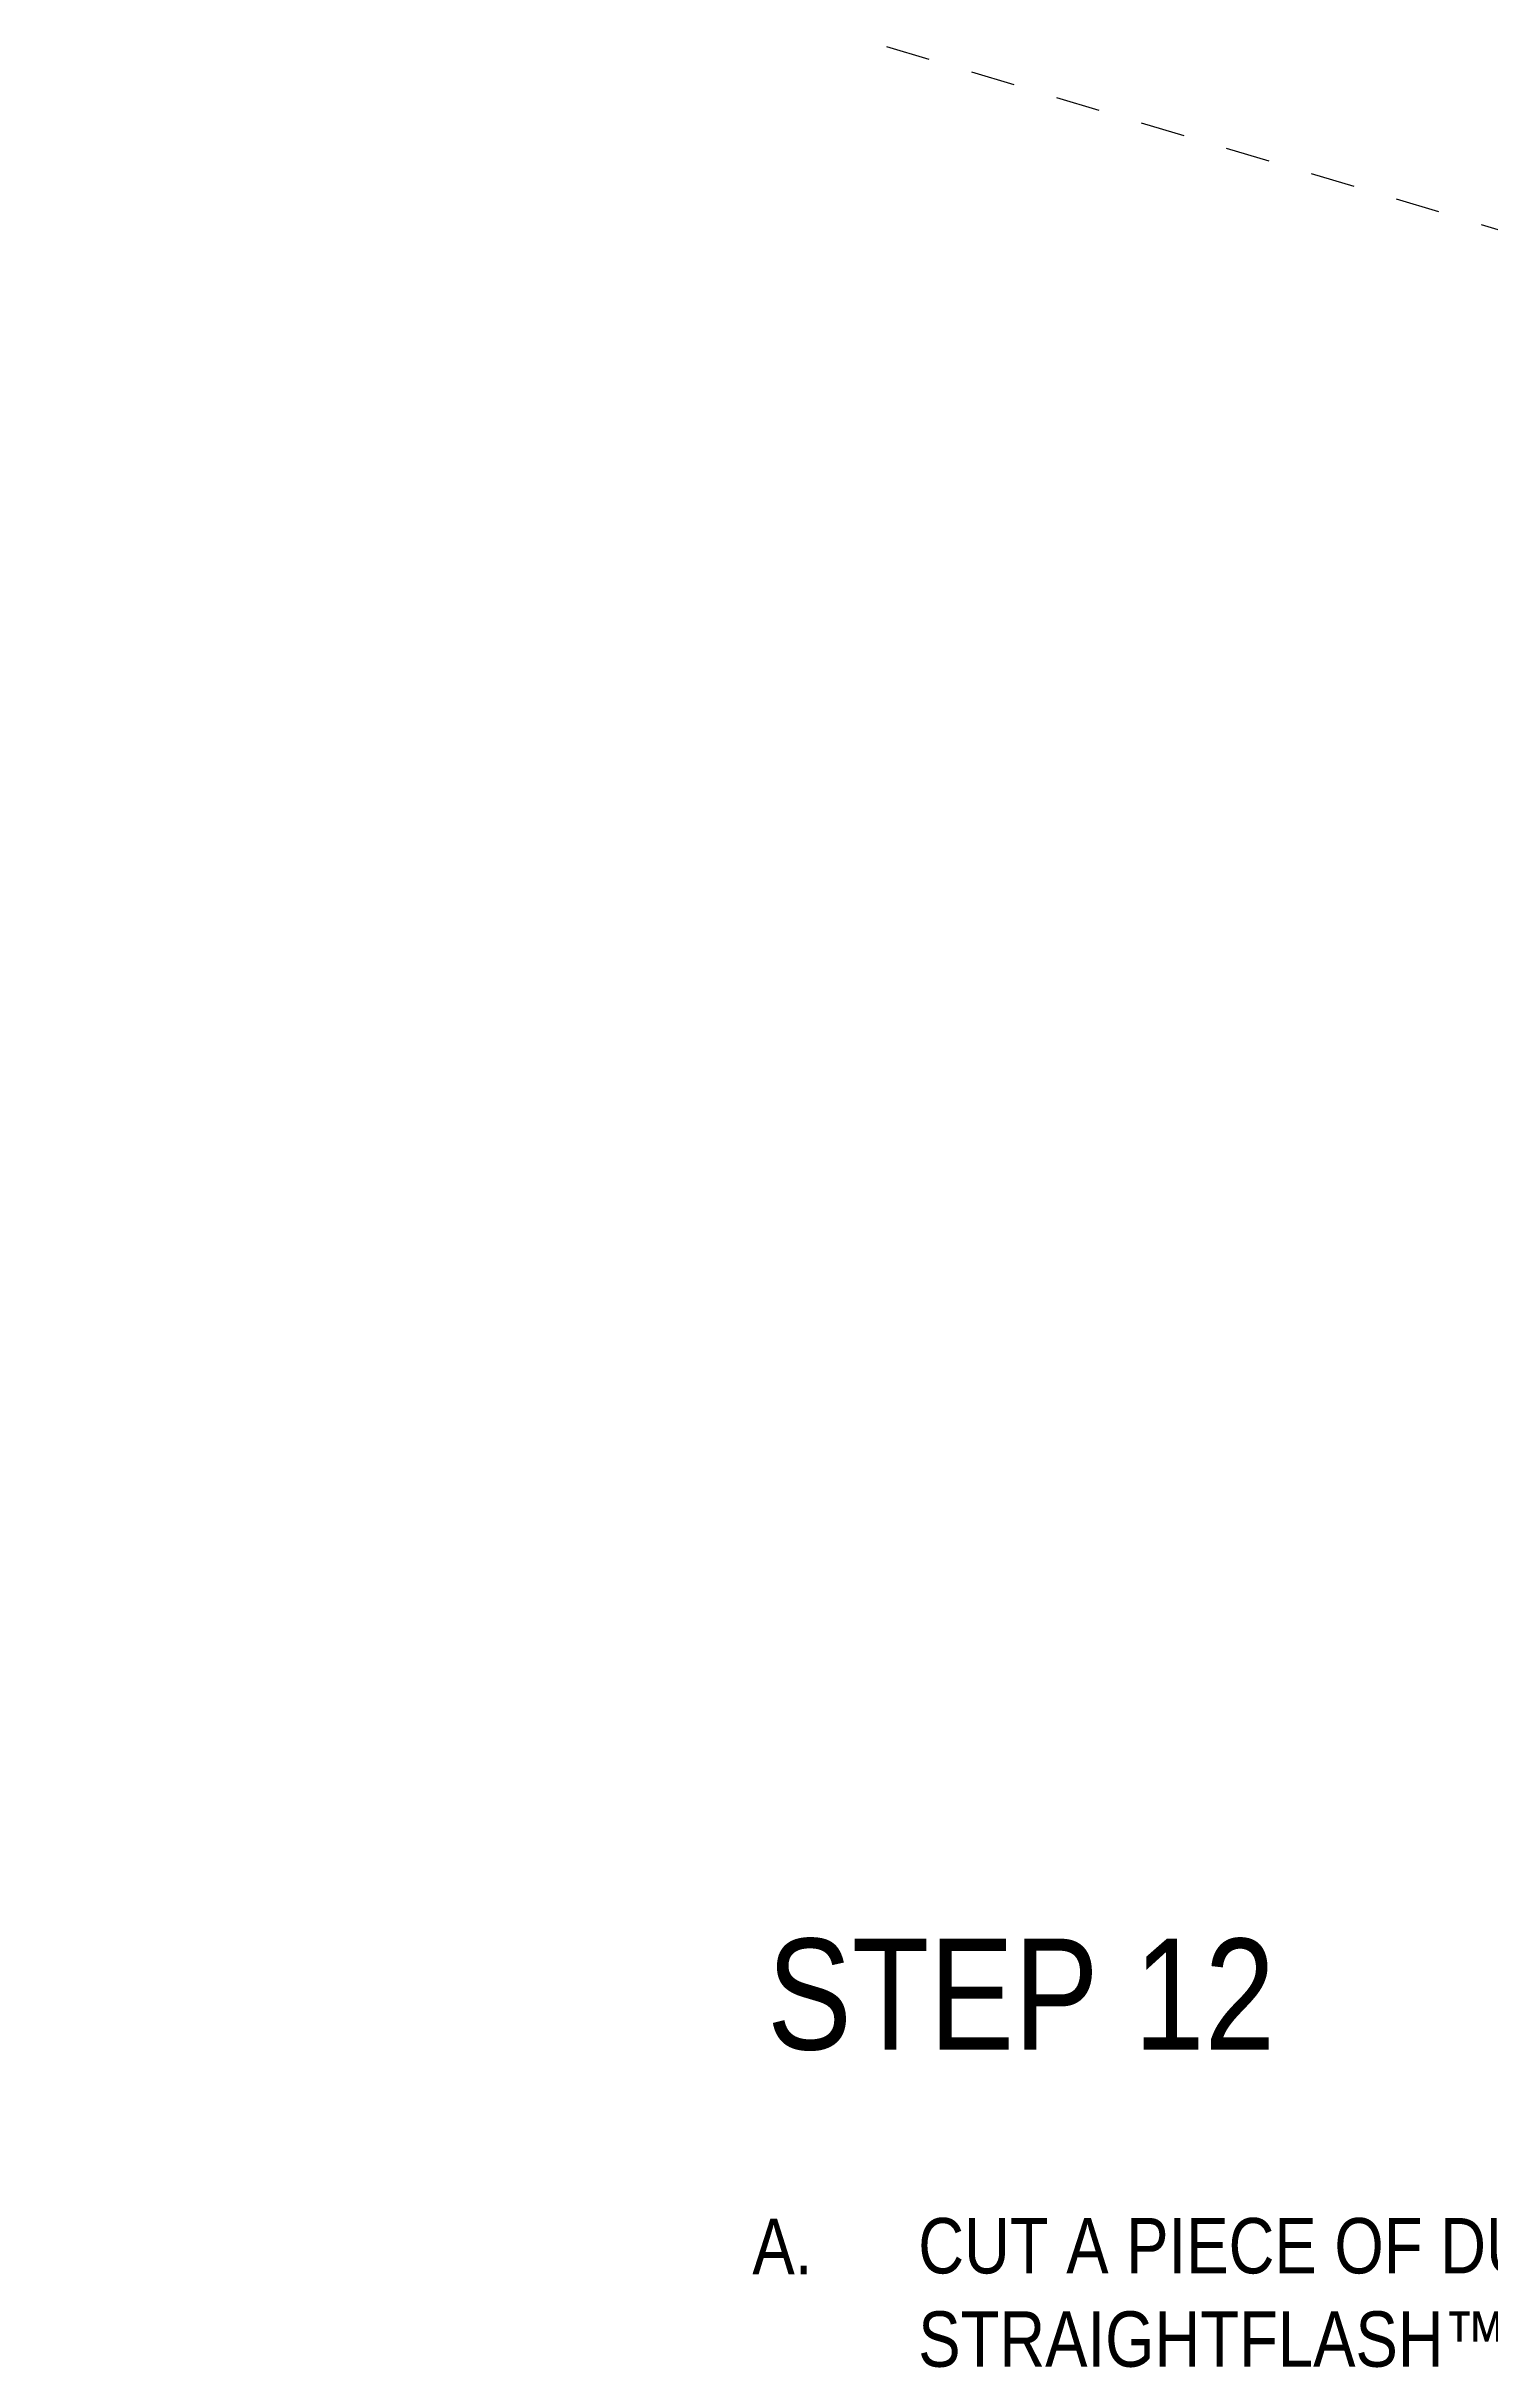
# Model space of a CAD drawing. Extents: x -1392 to 5791, y -3809 to 1722.
# Drawn here: x 596.6 to 889.8, y -3072.4 to -2602.3 of the extents above; entities that cross this region are included whole.
import ezdxf

# ---------------------------------------------------------------- set-up
doc = ezdxf.new("R2010")
doc.units = 0
doc.header["$MEASUREMENT"] = 0
doc.linetypes.add('AI-Linetype-18', pattern=[18, 9, -9])
for name, color, linetype, lineweight in [('.ATI-TEXT', 7, 'Continuous', 0), ('G-ANNO-TTLB', 7, 'Continuous', 0), ('TYVEK', 7, 'Continuous', 0)]:
    doc.layers.add(name, color=color, linetype=linetype, lineweight=lineweight)

# ---------------------------------------------------------------- blocks, each defined once
blk = doc.blocks.new('Block_57')
at = {"layer": '.ATI-TEXT', "char_height": 0.2, "attachment_point": 7}
for s, insert in [('\\C18;\\c0;\\FArial Narrow|b0|i0|c1;\\H11.249999;\\W1.000000;A.', (739.94, -3054.62)), ('\\C18;\\c0;\\FArial Narrow|b0|i0|c1;\\H11.249999;\\W1.000000;CUT A PIECE OF DUPONT™ FLASHING TAPE OR DUPONT™', (773.61, -3054.62)), ('\\C18;\\c0;\\FArial Narrow|b0|i0|c1;\\H11.249999;\\W1.000000;STRAIGHTFLASH™ THE LENGTH OF THE OUTER JAMB.', (773.61, -3073.57)), ('\\C18;\\c0;\\FArial Narrow|b0|i0|c1;\\H11.249999;\\W1.000000;B.', (739.92, -3093.45)), ('\\C18;\\c0;\\FArial Narrow|b0|i0|c1;\\H11.249999;\\W1.000000;FOLD LENGTHWISE TO CREATE A SHARP CREASE IN THE', (773.61, -3093.45)), ('\\C18;\\c0;\\FArial Narrow|b0|i0|c1;\\H11.249999;\\W1.000000;RELEASE PAPER ALIGNED WITH THE INTERSECTION OF ', (773.61, -3112.4)), ('\\C18;\\c0;\\FArial Narrow|b0|i0|c1;\\H11.249999;\\W1.000000;THE FACE OF THE STUD FRAMING AND THE JAMB WALL', (773.61, -3131.35)), ('\\C18;\\c0;\\FArial Narrow|b0|i0|c1;\\H11.249999;\\W1.000000;OF THE RECESS.', (773.61, -3150.24)), ('\\C18;\\c0;\\FArial Narrow|b0|i0|c1;\\H11.249999;\\W1.000000;C.', (739.92, -3169.16)), ('\\C18;\\c0;\\FArial Narrow|b0|i0|c1;\\H11.249999;\\W1.000000;REMOVE THE FIRST PIECE OF RELEASE PAPER TO', (773.61, -3169.16)), ('\\C18;\\c0;\\FArial Narrow|b0|i0|c1;\\H11.249999;\\W1.000000;EXPOSE THE BUTYL THAT WILL BE INSTALLED ONTO', (773.61, -3188.1)), ('\\C18;\\c0;\\FArial Narrow|b0|i0|c1;\\H11.249999;\\W1.000000;THE WINDOW FLANGE BY TEARING ALONG THE CREASE.', (773.61, -3207.05)), ('\\C18;\\c0;\\FArial Narrow Bold|b1|i0|c1;\\H11.249999;\\W1.000000;DO NOT CUT\\FArial Narrow|b0|i0|c1; RELEASE PAPER WITH SHARP OBJECT AS', (773.61, -3226.94)), ('\\C18;\\c0;\\FArial Narrow|b0|i0|c1;\\H11.249999;\\W1.000000;THIS COULD RESULT IN DAMAGE TO THE BUTYL AND', (773.61, -3245.89)), ('\\C18;\\c0;\\FArial Narrow|b0|i0|c1;\\H11.249999;\\W1.000000;COMPROMISE THE PROTECTION PROVIDED BY THE ', (773.7, -3264.84)), ('\\C18;\\c0;\\FArial Narrow|b0|i0|c1;\\H11.249999;\\W1.000000;DUPONT™ FLASHING TAPE/STRAIGHTFLASH™. ', (773.7, -3283.79)), ('\\C18;\\c0;\\FArial Narrow|b0|i0|c1;\\H11.249999;\\W1.000000;D.', (739.92, -3304.61)), ('\\C18;\\c0;\\FArial Narrow|b0|i0|c1;\\H11.249999;\\W1.000000;STARTING AT THE TOP CORNER OF WINDOW, ADHERE', (774.11, -3304.61)), ('\\C18;\\c0;\\FArial Narrow|b0|i0|c1;\\H11.249999;\\W1.000000;EXPOSED BUTYL ADHESIVE ONTO WINDOW FLANGE.', (774.69, -3323.56)), ('\\C18;\\c0;\\FArial Narrow|b0|i0|c1;\\H11.249999;\\W1.000000;E.', (739.92, -3343.55)), ('\\C18;\\c0;\\FArial Narrow|b0|i0|c1;\\H11.249999;\\W1.000000;ONCE BUTYL IS ADHERED TO THE WINDOW FLANGE,', (774.04, -3343.55)), ('\\C18;\\c0;\\FArial Narrow|b0|i0|c1;\\H11.249999;\\W1.000000;REMOVE THE REMAINING RELEASE PAPER.', (773.61, -3362.5)), ('\\C18;\\c0;\\FArial Narrow|b0|i0|c1;\\H11.249999;\\W1.000000;F.', (739.92, -3383.68)), ('\\C18;\\c0;\\FArial Narrow|b0|i0|c1;\\H11.249999;\\W1.000000;REPEAT STEPS A THROUGH E FOR OPPOSITE JAMB.', (773.7, -3383.68))]:
    blk.add_mtext(s, dxfattribs=dict(at, insert=insert))

msp = doc.modelspace()

# ---------------------------------------------------------------- hatches: boundary and pattern name
at = {"layer": 'G-ANNO-TTLB', "true_color": 0xff00ff, "transparency": 33554687}
h = msp.add_hatch(color=6, dxfattribs=at)
edge = h.paths.add_edge_path()
edge.add_spline(control_points=[(1773.02, -3692.6), (1773.02, -3692.6), (-1156.5, -3692.6), (-1156.5, -3692.6), (-1156.5, -3692.6), (-1156.5, -1235.6), (-1156.5, -1235.6), (-1156.5, -1235.6), (1773.02, -1235.6), (1773.02, -1235.6), (1773.02, -1235.6), (1773.02, -3692.6), (1773.02, -3692.6)], knot_values=[0, 0, 0, 0, 1, 1, 1, 2, 2, 2, 3, 3, 3, 4, 4, 4, 4], degree=3, periodic=0)
edge = h.paths.add_edge_path()
edge.add_spline(control_points=[(-1147.5, -1244.6), (-1147.5, -1244.6), (-1147.5, -3683.6), (-1147.5, -3683.6), (-1147.5, -3683.6), (1764.02, -3683.6), (1764.02, -3683.6), (1764.02, -3683.6), (1764.02, -1244.6), (1764.02, -1244.6), (1764.02, -1244.6), (-1147.5, -1244.6), (-1147.5, -1244.6)], knot_values=[0, 0, 0, 0, 1, 1, 1, 2, 2, 2, 3, 3, 3, 4, 4, 4, 4], degree=3, periodic=0)
edge.add_line((-1147.5, -1244.6), (-1147.5, -1244.6))

# ---------------------------------------------------------------- linework, layer by layer
at = {"layer": 'G-ANNO-TTLB'}
for points in [[(1773.02, -3692.6), (1773.02, -3692.6), (-1156.5, -3692.6), (-1156.5, -3692.6), (-1156.5, -3692.6), (-1156.5, -1235.6), (-1156.5, -1235.6), (-1156.5, -1235.6), (1773.02, -1235.6), (1773.02, -1235.6), (1773.02, -1235.6), (1773.02, -3692.6), (1773.02, -3692.6)], [(-1147.5, -1244.6), (-1147.5, -1244.6), (-1147.5, -3683.6), (-1147.5, -3683.6), (-1147.5, -3683.6), (1764.02, -3683.6), (1764.02, -3683.6), (1764.02, -3683.6), (1764.02, -1244.6), (1764.02, -1244.6), (1764.02, -1244.6), (-1147.5, -1244.6), (-1147.5, -1244.6)]]:
    msp.add_open_spline(points, degree=3, knots=[0, 0, 0, 0, 1, 1, 1, 2, 2, 2, 3, 3, 3, 4, 4, 4, 4], dxfattribs=at)
at = {"layer": 'TYVEK', "color": 18, "linetype": 'AI-Linetype-18', "lineweight": 25, "true_color": 0x000000}
msp.add_line((1017.29, -2677.16), (597.96, -2551.74), dxfattribs=at)

# ---------------------------------------------------------------- block references
at = {"layer": '.ATI-TEXT'}
msp.add_blockref('Block_57', (0, 0), dxfattribs=at)

# ---------------------------------------------------------------- texts
at = {"layer": '.ATI-TEXT', "insert": (742.93, -3009.32), "char_height": 0.2, "attachment_point": 7}
msp.add_mtext('\\C18;\\c0;\\FArial Narrow|b0|i0|c1;\\H22.499999;\\W1.000000;STEP 12', dxfattribs=at)

doc.saveas('drawing.dxf')
